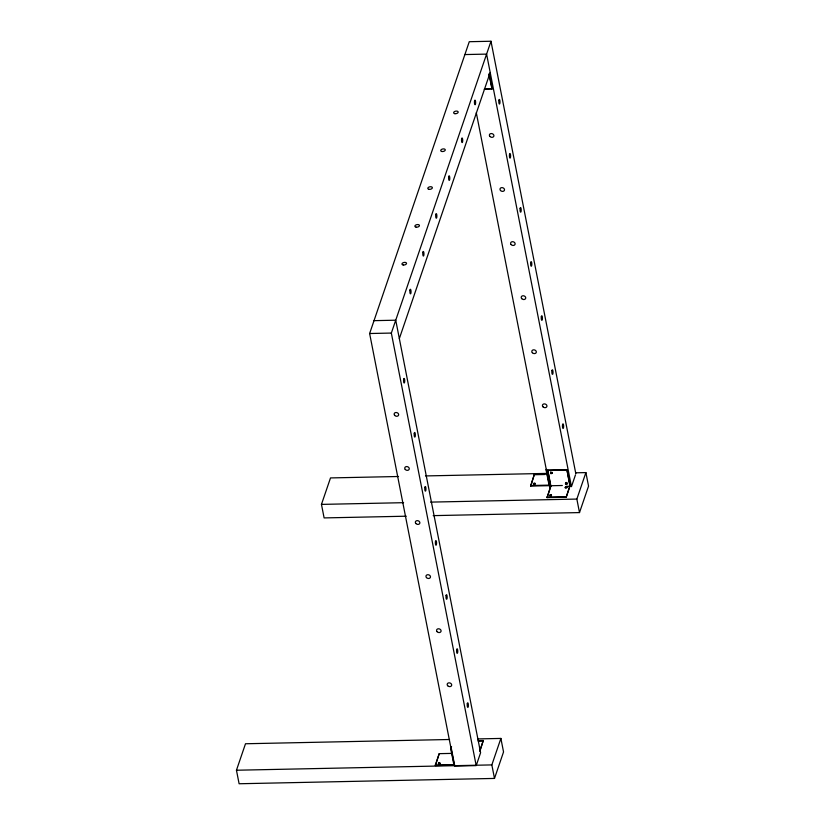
<?xml version="1.0" encoding="UTF-8"?>
<svg xmlns="http://www.w3.org/2000/svg" width="825" height="825" viewBox="0 0 825 825"><rect width="100%" height="100%" fill="white"/><g stroke="black" fill="none" stroke-linecap="round" stroke-linejoin="round"><path stroke-width="1.24" d="M565.269 488.008L567.177 487.534M550.564 472.312L551.131 473.406L552.379 473.086L550.729 472.385L550.997 473.787L552.296 473.055M567.146 483.801C563.795 484.564 567.208 481.192 567.023 484.182C564.455 485.574 565.352 480.738 567.249 483.017M490.988 41.25L391.339 333.063L476.2 765.61L454.493 766.064L369.631 333.517L469.27 41.704L490.988 41.25L575.85 473.798M406.251 516.202L324.112 517.914L321.461 504.395L330.505 477.923L398.527 476.499M477.788 738.911L500.888 738.427L503.539 751.946L494.495 778.429L239.106 783.75L236.455 770.23L245.499 743.758L449.553 739.499M399.341 338.59L490.194 72.497M484.316 89.275L492.102 88.739L489.163 73.765M548.584 479.428L549.811 485.667L530.65 486.069L534.425 474.179L547.192 473.911M453.967 765.157L450.78 748.945L451.419 748.925L454.606 765.146L435.445 765.548L435.342 765.012L439.22 753.658L451.987 753.39M530.65 486.069L534.425 474.179M435.445 765.548L439.22 753.658M450.78 748.945L451.553 746.677M550.801 486.657L547.748 470.064L566.899 469.662L570.085 485.884L566.208 497.228L547.058 497.63L550.822 485.739L562.32 485.502M547.058 497.63L550.543 487.41M566.125 486.338L569.951 486.255L566.899 469.662M566.208 497.228L569.982 485.337M479.81 750.719L483.295 740.51L478.191 740.613M479.913 751.255L483.295 740.51M476.603 764.445L480.593 752.751L395.732 320.203L374.024 320.657M575.448 474.963L571.457 486.657L486.595 54.11L464.887 54.563M433.197 515.635L579.501 512.583L576.85 499.073L585.894 472.591L575.623 472.808M494.495 778.429L491.844 764.909L500.888 738.427M579.501 512.583L588.545 486.111L585.894 472.591M440.055 763.177L439.117 762.506L438.364 763.465L440.055 763.177L438.56 763.321M440.158 763.713L438.477 764.002M550.677 472.137L552.358 472.467M551.43 496.052L549.914 495.835L551.543 495.165M484.44 88.904L492.102 88.739M369.631 333.517L391.339 333.063M546.624 469.446L545.985 469.456L549.172 485.677M547.614 470.436L566.775 470.033M425.473 475.932L547.398 473.395M534.528 474.715L544.748 474.509M530.547 485.523L549.697 485.121M546.944 497.083L566.105 496.691M321.461 504.395L403.6 502.683M430.547 502.116L576.85 499.073M478.294 741.149L483.409 741.046M435.342 765.012L454.493 764.61M236.455 770.23L491.844 764.909M489.039 74.147L491.978 89.121M547.748 470.064L550.935 486.276M546.872 470.693L548.099 476.933M476.303 112.747L549.749 487.111M533.424 483.584C535.157 485.543 535.91 481.501 533.424 483.584M533.538 484.131C535.27 486.08 536.023 482.037 533.538 484.131M549.832 495.144C551.564 497.104 552.317 493.061 549.832 495.144M565.187 487.317C566.919 489.266 567.672 485.234 565.187 487.317M474.55 100.97A2.31 0.588 88.8 0 0 474.973 104.723A2.31 0.588 88.8 0 0 475.561 101.661A2.31 0.588 88.8 0 0 474.55 100.97M461.639 138.786A2.31 0.588 88.8 0 0 462.052 142.55A2.31 0.588 88.8 0 0 462.65 139.487A2.31 0.588 88.8 0 0 461.639 138.786M448.718 176.612A2.31 0.588 88.8 0 0 449.14 180.376A2.31 0.588 88.8 0 0 449.728 177.313A2.31 0.588 88.8 0 0 448.718 176.612M435.806 214.438A2.31 0.588 88.8 0 0 436.229 218.202A2.31 0.588 88.8 0 0 436.817 215.139A2.31 0.588 88.8 0 0 435.806 214.438M422.895 252.264A2.31 0.588 88.8 0 0 423.308 256.018A2.31 0.588 88.8 0 0 423.895 252.955A2.31 0.588 88.8 0 0 422.895 252.264M409.973 290.091A2.31 0.588 88.8 0 0 410.396 293.844A2.31 0.588 88.8 0 0 410.984 290.782A2.31 0.588 88.8 0 0 409.973 290.091M454.895 113.685A2.31 1.268 -11.1 0 0 458.184 112.014A2.31 1.268 -11.1 0 0 454.647 111.499A2.31 1.268 -11.1 0 0 454.895 113.685M441.983 151.511A2.31 1.268 -11.1 0 0 445.273 149.83A2.31 1.268 -11.1 0 0 441.736 149.315A2.31 1.268 -11.1 0 0 441.983 151.511M429.062 189.338A2.31 1.268 -11.1 0 0 432.362 187.657A2.31 1.268 -11.1 0 0 428.825 187.141A2.31 1.268 -11.1 0 0 429.062 189.338M416.151 227.164A2.31 1.268 -11.1 0 0 419.44 225.483A2.31 1.268 -11.1 0 0 415.903 224.967A2.31 1.268 -11.1 0 0 416.151 227.164M403.239 264.99A2.31 1.268 -11.1 0 0 406.529 263.309A2.31 1.268 -11.1 0 0 402.992 262.793A2.31 1.268 -11.1 0 0 403.239 264.99M467.311 703.632A2.31 0.588 88.8 0 0 467.734 707.386A2.31 0.588 88.8 0 0 468.322 704.323A2.31 0.588 88.8 0 0 467.311 703.632M456.71 649.564A2.31 0.588 88.8 0 0 457.122 653.317A2.31 0.588 88.8 0 0 457.71 650.255A2.31 0.588 88.8 0 0 456.71 649.564M446.098 595.495A2.31 0.588 88.8 0 0 446.521 599.249A2.31 0.588 88.8 0 0 447.109 596.186A2.31 0.588 88.8 0 0 446.098 595.495M435.487 541.427A2.31 0.588 88.8 0 0 435.909 545.181A2.31 0.588 88.8 0 0 436.497 542.118A2.31 0.588 88.8 0 0 435.487 541.427M424.885 487.358A2.31 0.588 88.8 0 0 425.298 491.112A2.31 0.588 88.8 0 0 425.896 488.049A2.31 0.588 88.8 0 0 424.885 487.358M414.274 433.29A2.31 0.588 88.8 0 0 414.697 437.044A2.31 0.588 88.8 0 0 415.284 433.981A2.31 0.588 88.8 0 0 414.274 433.29M403.673 379.222A2.31 0.588 88.8 0 0 404.085 382.975A2.31 0.588 88.8 0 0 404.673 379.912A2.31 0.588 88.8 0 0 403.673 379.222M447.686 685.719A2.31 1.836 18.9 0 0 451.553 685.647A2.31 1.836 18.9 0 0 449.068 682.842A2.31 1.836 18.9 0 0 447.686 685.719M437.075 631.651A2.31 1.836 18.9 0 0 440.952 631.579A2.31 1.836 18.9 0 0 438.457 628.774A2.31 1.836 18.9 0 0 437.075 631.651M426.473 577.583A2.31 1.836 18.9 0 0 430.341 577.51A2.31 1.836 18.9 0 0 427.845 574.705A2.31 1.836 18.9 0 0 426.473 577.583M415.862 523.514A2.31 1.836 18.9 0 0 419.729 523.442A2.31 1.836 18.9 0 0 417.244 520.637A2.31 1.836 18.9 0 0 415.862 523.514M405.25 469.446A2.31 1.836 18.9 0 0 409.128 469.373A2.31 1.836 18.9 0 0 406.632 466.568A2.31 1.836 18.9 0 0 405.25 469.446M394.649 415.377A2.31 1.836 18.9 0 0 398.516 415.305A2.31 1.836 18.9 0 0 396.031 412.5A2.31 1.836 18.9 0 0 394.649 415.377M562.567 424.669A2.31 0.588 88.8 0 0 562.98 428.433A2.31 0.588 88.8 0 0 563.578 425.37A2.31 0.588 88.8 0 0 562.567 424.669M551.956 370.6A2.31 0.588 88.8 0 0 552.379 374.364A2.31 0.588 88.8 0 0 552.967 371.302A2.31 0.588 88.8 0 0 551.956 370.6M541.355 316.532A2.31 0.588 88.8 0 0 541.767 320.296A2.31 0.588 88.8 0 0 542.355 317.233A2.31 0.588 88.8 0 0 541.355 316.532M530.743 262.463A2.31 0.588 88.8 0 0 531.166 266.228A2.31 0.588 88.8 0 0 531.754 263.165A2.31 0.588 88.8 0 0 530.743 262.463M520.132 208.395A2.31 0.588 88.8 0 0 520.554 212.159A2.31 0.588 88.8 0 0 521.142 209.096A2.31 0.588 88.8 0 0 520.132 208.395M509.53 154.327A2.31 0.588 88.8 0 0 509.943 158.091A2.31 0.588 88.8 0 0 510.541 155.028A2.31 0.588 88.8 0 0 509.53 154.327M498.919 100.258A2.31 0.588 88.8 0 0 499.342 104.022A2.31 0.588 88.8 0 0 499.929 100.959A2.31 0.588 88.8 0 0 498.919 100.258M542.943 406.766A2.31 1.836 18.9 0 0 546.81 406.684A2.31 1.836 18.9 0 0 544.314 403.889A2.31 1.836 18.9 0 0 542.943 406.766M532.331 352.698A2.31 1.836 18.9 0 0 536.198 352.615A2.31 1.836 18.9 0 0 533.713 349.821A2.31 1.836 18.9 0 0 532.331 352.698M521.72 298.629A2.31 1.836 18.9 0 0 525.597 298.547A2.31 1.836 18.9 0 0 523.102 295.752A2.31 1.836 18.9 0 0 521.72 298.629M511.118 244.561A2.31 1.836 18.9 0 0 514.986 244.478A2.31 1.836 18.9 0 0 512.49 241.684A2.31 1.836 18.9 0 0 511.118 244.561M500.507 190.493A2.31 1.836 18.9 0 0 504.374 190.41A2.31 1.836 18.9 0 0 501.889 187.615A2.31 1.836 18.9 0 0 500.507 190.493M489.895 136.424A2.31 1.836 18.9 0 0 493.773 136.342A2.31 1.836 18.9 0 0 491.277 133.547A2.31 1.836 18.9 0 0 489.895 136.424"/></g></svg>
